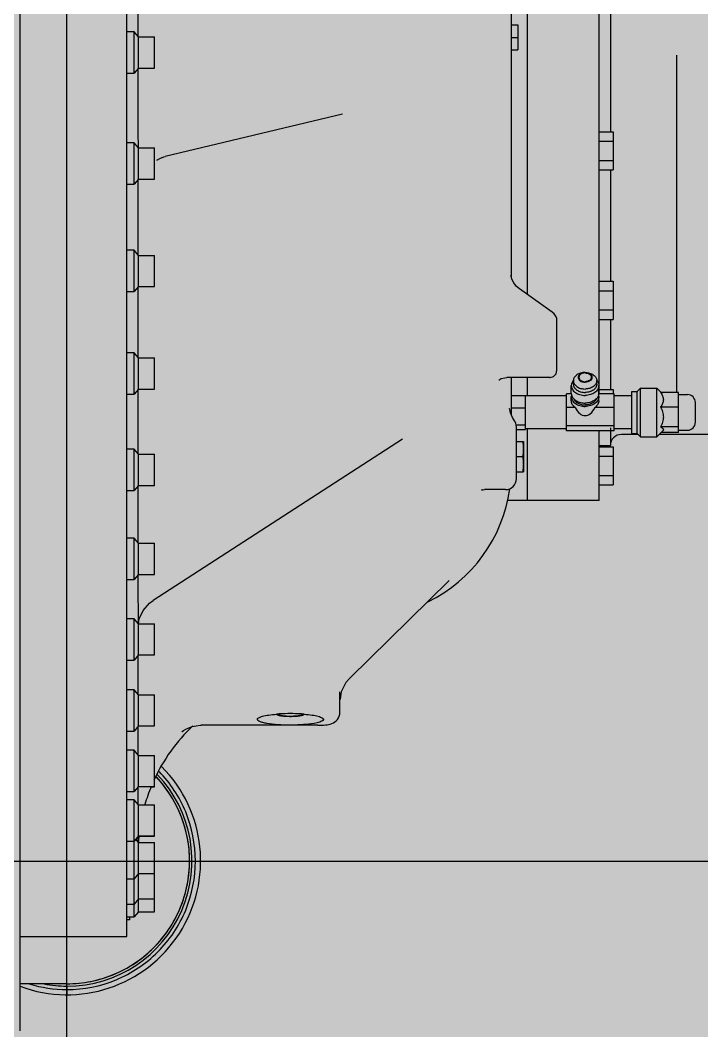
# Model space of a CAD drawing. Header units: millimetres. Extents: x -18489 to 17339, y -1599 to 10961.
# Drawn here: x -16770.5 to -16731.3, y 2439.8 to 2497.9 of the extents above; entities that cross this region are included whole.
import ezdxf

# ---------------------------------------------------------------- set-up
doc = ezdxf.new("R2010")
doc.units = ezdxf.units.MM
for name, color, linetype in [('188K-SM-03-F10-MECH-EQ-Y2257103$0$0 Xref', 8, 'Continuous'), ('188K-SM-03-F10-MECH-EQ-Y2257103$0$M-EQU-FOUNDATION', 8, 'Continuous'), ('188K-SM-03-F10-MECH-EQ-Y2257103$0$Micron CUP L10 HVAC EQU$0$M-MECH-EQU', 136, 'Continuous'), ('188K-SM-03-F10-MECH-EQ-Y2257103$0$Micron CUP L10 HVAC EQU$0$M-PHASE1 AREA', 252, 'Continuous')]:
    doc.layers.add(name, color=color, linetype=linetype)
pattern_1 = [(50, (4473.52, 709.2), (54.6554, -4.78173), [5.715, -62.865]), (355, (4473.52, 709.2), (-10.57303, 57.31705), [4.572, -50.29218]), (100.45144, (4478.076, 708.8), (44.08237, 52.53533), [4.857, -53.42707]), (46.1842, (4473.52, 724.44), (81.32371, -12.6127), [8.5725, -94.2975]), (96.63556, (4480.3, 723.39), (71.22124, 74.22784), [7.2855, -80.14068]), (351.18415, (4473.52, 724.44), (71.22124, 74.22784), [6.858, -75.43792]), (21, (4481.14, 720.63), (45.48432, -30.67956), [5.715, -62.865]), (326, (4481.14, 720.63), (18.54061, 55.25639), [4.572, -50.292]), (71.45144, (4484.93, 718.07), (64.02493, 24.57683), [4.857, -53.42698]), (37.5, (4473.521, 709.2), (0.926581, 25.366512), [0, -49.6824, 0, -51.054, 0, -50.4825]), (7.5, (4473.52, 709.2), (20.0459, 30.054172), [0, -29.1084, 0, -48.5394, 0, -19.2405]), (327.5, (4456.529, 709.2), (40.677179, -1.718623), [0, -19.05, 0, -59.436, 0, -78.867]), (317.5, (4448.91, 709.2), (44.438754, 7.62795), [0, -24.765, 0, -39.4716, 0, -56.007])]

# ---------------------------------------------------------------- blocks, each defined once
blk = doc.blocks.new('188K-SM-03-F10-MECH-EQ-Y2257103$0$Micron CUP L10 HVAC EQU$0$A$C0c53ceb0')
at = {"layer": '188K-SM-03-F10-MECH-EQ-Y2257103$0$Micron CUP L10 HVAC EQU$0$M-PHASE1 AREA'}
for p, q in [((-6246.39325, 14421.94945), (-6246.39325, 17666.53668)), ((-6273.28891, 15223.37491), (-6273.28891, 16544.13405)), ((-6211.8856, 15277.66761), (-6211.8856, 16489.24129)), ((-5990.88441, 15956.4026), (-5990.88441, 15657.17628)), ((-5981.4963, 15647.4146), (-5981.4963, 15956.4026)), ((-5940.13787, 15589.58778), (-5940.13787, 15956.4026)), ((-6205.54228, 15841.57741), (-6205.54228, 15795.32177)), ((-5933.79455, 15819.38662), (-5933.79455, 15740.3749)), ((-5990.88441, 15801.77789), (-5987.0023, 15801.77789)), ((-5987.0023, 15801.77789), (-5987.0023, 15787.51811)), ((-6207.67364, 15797.82988), (-6211.8856, 15797.82988)), ((-6205.16168, 15794.8739), (-6207.67364, 15797.82988)), ((-6207.67364, 15774.02975), (-6207.67364, 15797.82988)), ((-6205.16168, 15794.8739), (-6196.02731, 15794.8739)), ((-6205.16168, 15776.98574), (-6205.16168, 15794.8739)), ((-6196.02731, 15776.98574), (-6196.02731, 15794.8739)), ((-5990.88441, 15794.648), (-5987.0023, 15794.648)), ((-5990.88441, 15787.51811), (-5987.0023, 15787.51811)), ((-5895.73465, 15784.4195), (-5895.73465, 15590.43678)), ((-6211.8856, 15774.02975), (-6207.67364, 15774.02975)), ((-6205.16168, 15776.98574), (-6207.67364, 15774.02975)), ((-6205.54228, 15776.53786), (-6205.54228, 15740.10263)), ((-6205.16168, 15776.98574), (-6196.02731, 15776.98574)), ((-6087.87259, 15750.53003), (-6189.87868, 15726.08857)), ((-6205.54228, 15740.11771), (-6205.40219, 15731.34396)), ((-5940.13787, 15740.3749), (-5932.22141, 15740.3749)), ((-5932.22141, 15740.3749), (-5932.22141, 15718.401)), ((-6207.67364, 15734.01693), (-6211.8856, 15734.01693)), ((-6205.16168, 15731.06094), (-6207.67364, 15734.01693)), ((-6207.67364, 15710.2168), (-6207.67364, 15734.01693)), ((-5940.13787, 15734.88142), (-5932.22141, 15734.88142)), ((-6205.16168, 15731.06094), (-6196.02731, 15731.06094)), ((-6205.16168, 15713.17278), (-6205.16168, 15731.06094)), ((-6196.02731, 15713.17278), (-6196.02731, 15731.06094)), ((-6193.02227, 15725.00232), (-6190.69252, 15725.87236)), ((-6190.69252, 15725.87236), (-6189.87591, 15726.08917)), ((-6194.65292, 15724.11029), (-6194.34807, 15724.30291)), ((-6194.56804, 15724.17027), (-6194.65292, 15724.11029)), ((-6194.34807, 15724.30291), (-6193.02227, 15725.00232)), ((-5940.13787, 15723.89447), (-5932.22141, 15723.89447)), ((-5940.13787, 15718.401), (-5932.22141, 15718.401)), ((-5933.79455, 15718.401), (-5933.79455, 15654.461)), ((-6211.8856, 15710.2168), (-6207.67364, 15710.2168)), ((-6205.16168, 15713.17278), (-6207.67364, 15710.2168)), ((-6205.54228, 15712.72491), (-6205.54228, 15669.72504)), ((-6205.16168, 15713.17278), (-6196.02731, 15713.17278)), ((-6207.67364, 15672.23315), (-6211.8856, 15672.23315)), ((-6205.16168, 15669.27717), (-6207.67364, 15672.23315)), ((-6207.67364, 15648.43302), (-6207.67364, 15672.23315)), ((-6205.16168, 15669.27717), (-6196.02731, 15669.27717)), ((-6205.16168, 15651.38901), (-6205.16168, 15669.27717)), ((-6196.02731, 15651.38901), (-6196.02731, 15669.27717)), ((-5990.92441, 15657.312), (-5991.00579, 15657.76254)), ((-5990.43035, 15655.63574), (-5990.92441, 15657.312)), ((-6205.16168, 15651.38901), (-6207.67364, 15648.43302)), ((-6205.54228, 15650.94113), (-6205.54228, 15610.74752)), ((-6205.16168, 15651.38901), (-6196.02731, 15651.38901)), ((-5989.3725, 15653.52146), (-5990.43035, 15655.63574)), ((-5987.74312, 15651.4592), (-5989.3725, 15653.52146)), ((-5986.03495, 15650.0042), (-5987.74312, 15651.4592)), ((-5940.13787, 15654.461), (-5932.22141, 15654.461)), ((-5932.22141, 15654.461), (-5932.22141, 15632.4871)), ((-6211.8856, 15648.43302), (-6207.67364, 15648.43302)), ((-5967.17721, 15636.66976), (-5986.0353, 15650.00445)), ((-5940.13787, 15648.96753), (-5932.22141, 15648.96753)), ((-5940.13787, 15637.98058), (-5932.22141, 15637.98058)), ((-5964.49621, 15603.20647), (-5964.49621, 15631.49046)), ((-5940.13787, 15632.4871), (-5932.22141, 15632.4871)), ((-5933.79455, 15632.4871), (-5933.79455, 15592.06813)), ((-6207.67364, 15613.25563), (-6211.8856, 15613.25563)), ((-6205.16168, 15610.29965), (-6207.67364, 15613.25563)), ((-6207.67364, 15589.45551), (-6207.67364, 15613.25563)), ((-6205.16168, 15610.29965), (-6196.02731, 15610.29965)), ((-6205.16168, 15592.41149), (-6205.16168, 15610.29965)), ((-6196.02731, 15592.41149), (-6196.02731, 15610.29965)), ((-5997.94664, 15597.61336), (-5997.75497, 15597.76001)), ((-5997.75497, 15597.76001), (-5996.61999, 15598.38139)), ((-5996.61999, 15598.38139), (-5994.4229, 15598.94945)), ((-5994.4229, 15598.94945), (-5993.30904, 15599.01616)), ((-5968.68651, 15599.01615), (-5993.30932, 15599.01615)), ((-5990.88441, 15599.01615), (-5990.88441, 15577.91642)), ((-5981.4963, 15588.37922), (-5981.4963, 15599.01615)), ((-5968.69018, 15599.01615), (-5968.37835, 15599.02614)), ((-5968.37835, 15599.02614), (-5966.45252, 15599.62009)), ((-5966.45252, 15599.62009), (-5965.03408, 15601.08586)), ((-5965.03408, 15601.08586), (-5964.49622, 15603.20633)), ((-6205.16168, 15592.41149), (-6207.67364, 15589.45551)), ((-6205.54228, 15592.41149), (-6205.54228, 15555.31804)), ((-6205.16168, 15592.41149), (-6196.02731, 15592.41149)), ((-5997.86407, 15597.70668), (-5997.94664, 15597.61336)), ((-5956.26258, 15589.95789), (-5956.26258, 15594.3691)), ((-5955.07004, 15595.21236), (-5955.07004, 15597.1949)), ((-5941.59683, 15595.21236), (-5941.59683, 15597.1949)), ((-5940.40429, 15589.95789), (-5940.40429, 15594.3691)), ((-5940.13787, 15592.06813), (-5932.22141, 15592.06813)), ((-5932.22141, 15592.06813), (-5932.22141, 15589.58778)), ((-5918.39298, 15591.0275), (-5916.48998, 15592.9305)), ((-5916.48998, 15592.9305), (-5906.975, 15592.9305)), ((-5916.48998, 15565.0199), (-5916.48998, 15592.9305)), ((-5906.975, 15592.9305), (-5904.48129, 15590.43678)), ((-5906.975, 15565.0199), (-5906.975, 15592.9305)), ((-6211.8856, 15589.45551), (-6207.67364, 15589.45551)), ((-5990.88441, 15588.71047), (-5982.56198, 15588.71047)), ((-5982.56198, 15569.23993), (-5982.56198, 15588.71047)), ((-5958.99021, 15588.49017), (-5982.56198, 15588.49017)), ((-5956.20361, 15589.58778), (-5958.99021, 15589.58778)), ((-5958.99021, 15568.36262), (-5958.99021, 15589.58778)), ((-5956.26258, 15585.7033), (-5956.26258, 15588.03571)), ((-5931.58708, 15589.58778), (-5940.46327, 15589.58778)), ((-5940.40429, 15585.7033), (-5940.40429, 15588.03571)), ((-5931.58708, 15568.36262), (-5931.58708, 15589.58778)), ((-5921.43777, 15588.49017), (-5931.58708, 15588.49017)), ((-5921.43777, 15591.0275), (-5918.39298, 15591.0275)), ((-5921.43777, 15566.92289), (-5921.43777, 15591.0275)), ((-5918.39298, 15566.92289), (-5918.39298, 15591.0275)), ((-5894.5421, 15590.43678), (-5904.88561, 15590.43678)), ((-5894.5421, 15567.51361), (-5894.5421, 15590.43678)), ((-5894.5421, 15589.25137), (-5889.46745, 15589.25137)), ((-5991.66702, 15580.55029), (-5991.76852, 15581.24602)), ((-5991.19233, 15578.65725), (-5991.66702, 15580.55029)), ((-5990.88441, 15581.58376), (-5982.56198, 15581.58376)), ((-5954.05123, 15581.81883), (-5958.99021, 15581.81883)), ((-5931.58708, 15581.81883), (-5942.61565, 15581.81883)), ((-5894.5421, 15582.04632), (-5904.88561, 15582.04632)), ((-5884.90026, 15573.26621), (-5884.90026, 15584.68418)), ((-5990.0845, 15575.99186), (-5991.19233, 15578.65725)), ((-5988.94776, 15574.08945), (-5990.0845, 15575.99186)), ((-5988.23164, 15572.70268), (-5988.94756, 15574.08907)), ((-5987.83962, 15570.50711), (-5988.23164, 15572.70268)), ((-5988.07912, 15571.84848), (-5982.56198, 15571.84848)), ((-5987.83962, 15540.91689), (-5987.83962, 15570.50443)), ((-5987.83962, 15569.23993), (-5982.56198, 15569.23993)), ((-5958.99021, 15569.46022), (-5982.56198, 15569.46022)), ((-5981.4963, 15528.22866), (-5981.4963, 15569.46022)), ((-5931.58708, 15571.20625), (-5958.99021, 15571.20625)), ((-5933.79455, 15570.09423), (-5933.79455, 15559.94524)), ((-5921.43777, 15569.46022), (-5931.58708, 15569.46022)), ((-5894.5421, 15570.58474), (-5904.88561, 15570.58474)), ((-5894.5421, 15568.69902), (-5889.46745, 15568.69902)), ((-6053.34788, 15563.51266), (-6196.8382, 15470.81706)), ((-5931.58708, 15568.36262), (-5958.99021, 15568.36262)), ((-5940.13787, 15528.22866), (-5940.13787, 15568.36262)), ((-5917.75864, 15566.28856), (-5927.45123, 15566.28856)), ((-5921.43777, 15566.92289), (-5918.39298, 15566.92289)), ((-5918.39298, 15566.92289), (-5916.48998, 15565.0199)), ((-5916.48998, 15565.0199), (-5906.975, 15565.0199)), ((-5906.975, 15565.0199), (-5903.65838, 15568.33652)), ((-5789.67437, 15566.28856), (-5905.70634, 15566.28856)), ((-5894.5421, 15567.51361), (-5904.48129, 15567.51361)), ((-6207.67364, 15557.82614), (-6211.8856, 15557.82614)), ((-6205.16168, 15554.87016), (-6207.67364, 15557.82614)), ((-6207.67364, 15534.02602), (-6207.67364, 15557.82614)), ((-5987.83962, 15562.32399), (-5983.85602, 15562.32399)), ((-5983.85602, 15562.32399), (-5983.85602, 15544.87987)), ((-5940.13787, 15559.26049), (-5932.22141, 15559.26049)), ((-5939.37667, 15559.94524), (-5933.79455, 15559.94524)), ((-5932.22141, 15559.26049), (-5932.22141, 15537.28659)), ((-6205.16168, 15554.87016), (-6196.02731, 15554.87016)), ((-6205.16168, 15536.982), (-6205.16168, 15554.87016)), ((-6196.02731, 15536.982), (-6196.02731, 15554.87016)), ((-5987.83962, 15553.60193), (-5984.21756, 15553.60193)), ((-5940.13787, 15553.76701), (-5932.22141, 15553.76701)), ((-5987.83962, 15544.87987), (-5983.85602, 15544.87987)), ((-5940.13787, 15542.78007), (-5932.22141, 15542.78007)), ((-6211.8856, 15534.02602), (-6207.67364, 15534.02602)), ((-6205.16168, 15536.982), (-6207.67364, 15534.02602)), ((-6205.54228, 15536.982), (-6205.54228, 15504.13373)), ((-6205.16168, 15536.982), (-6196.02731, 15536.982)), ((-6007.55104, 15534.5325), (-6007.86738, 15534.39297)), ((-6007.86738, 15534.39297), (-6007.24278, 15534.51329)), ((-6007.24278, 15534.51329), (-6006.25489, 15534.5719)), ((-5994.18294, 15534.57197), (-6006.25493, 15534.57197)), ((-5940.13787, 15537.28659), (-5932.22141, 15537.28659)), ((-5992.89825, 15528.48239), (-5981.4963, 15528.48239)), ((-5940.13787, 15528.22866), (-5981.4963, 15528.22866)), ((-6207.67364, 15506.64184), (-6211.8856, 15506.64184)), ((-6205.16168, 15503.68585), (-6207.67364, 15506.64184)), ((-6207.67364, 15482.84171), (-6207.67364, 15506.64184)), ((-6205.16168, 15503.68585), (-6196.02731, 15503.68585)), ((-6205.16168, 15485.79769), (-6205.16168, 15503.68585)), ((-6196.02731, 15485.79769), (-6196.02731, 15503.68585)), ((-6211.8856, 15482.84171), (-6207.67364, 15482.84171)), ((-6205.16168, 15485.79769), (-6207.67364, 15482.84171)), ((-6205.54228, 15485.79769), (-6205.54228, 15472.52168)), ((-6205.16168, 15485.79769), (-6196.02731, 15485.79769)), ((-6026.56683, 15482.37342), (-6083.65515, 15426.15241)), ((-6026.57391, 15482.36645), (-6026.56684, 15482.37341)), ((-6205.54228, 15472.53237), (-6205.39809, 15466.07775)), ((-6198.9286, 15469.25356), (-6196.8387, 15470.81674)), ((-6204.7668, 15460.20969), (-6202.50175, 15465.15108)), ((-6202.50175, 15465.15108), (-6198.9286, 15469.25356)), ((-6207.67364, 15460.34647), (-6211.8856, 15460.34647)), ((-6205.16168, 15457.39048), (-6207.67364, 15460.34647)), ((-6207.67364, 15436.54634), (-6207.67364, 15460.34647)), ((-6205.4534, 15458.92202), (-6205.49388, 15457.7814)), ((-6205.39809, 15461.75228), (-6205.4534, 15458.92202)), ((-6205.17319, 15457.39214), (-6204.7668, 15460.20969)), ((-6205.16168, 15457.39048), (-6196.02731, 15457.39048)), ((-6205.16168, 15439.50232), (-6205.16168, 15457.39048)), ((-6196.02731, 15439.50232), (-6196.02731, 15457.39048)), ((-6211.8856, 15436.54634), (-6207.67364, 15436.54634)), ((-6205.16168, 15439.50232), (-6207.67364, 15436.54634)), ((-6205.54228, 15439.50232), (-6205.54228, 15417.01419)), ((-6205.16168, 15439.50232), (-6196.02731, 15439.50232)), ((-6088.41364, 15418.43516), (-6085.71173, 15423.7602)), ((-6085.71173, 15423.7602), (-6083.65582, 15426.1518)), ((-6207.67364, 15419.5223), (-6211.8856, 15419.5223)), ((-6205.16168, 15416.56632), (-6207.67364, 15419.5223)), ((-6207.67364, 15395.72218), (-6207.67364, 15419.5223)), ((-6089.3327, 15406.48335), (-6089.3327, 15418.19931)), ((-6089.1214, 15413.93507), (-6088.41364, 15418.43516)), ((-6205.16168, 15416.56632), (-6196.02731, 15416.56632)), ((-6205.16168, 15398.67816), (-6205.16168, 15416.56632)), ((-6196.02731, 15398.67816), (-6196.02731, 15416.56632)), ((-6211.8856, 15395.72218), (-6207.67364, 15395.72218)), ((-6205.16168, 15398.67816), (-6207.67364, 15395.72218)), ((-6205.54228, 15398.67816), (-6205.54228, 15382.17469)), ((-6205.16168, 15398.67816), (-6196.02731, 15398.67816)), ((-6180.21621, 15395.3449), (-6180.16704, 15395.38457)), ((-6180.16704, 15395.38457), (-6179.37269, 15395.97175)), ((-6179.37269, 15395.97175), (-6177.93864, 15396.84482)), ((-6177.93864, 15396.84482), (-6176.22365, 15397.65774)), ((-6176.22365, 15397.65774), (-6174.29346, 15398.32617)), ((-6174.29346, 15398.32617), (-6172.09768, 15398.81016)), ((-6172.09768, 15398.81016), (-6169.56081, 15399.03469)), ((-6169.56081, 15399.03469), (-6169.18113, 15399.03854)), ((-6102.01934, 15399.03853), (-6169.18007, 15399.03853)), ((-6207.67364, 15384.6828), (-6211.8856, 15384.6828)), ((-6205.16168, 15381.72682), (-6207.67364, 15384.6828)), ((-6207.67364, 15360.88268), (-6207.67364, 15384.6828)), ((-6205.16168, 15381.72682), (-6196.02731, 15381.72682)), ((-6205.16168, 15363.83866), (-6205.16168, 15381.72682)), ((-6196.02731, 15363.66621), (-6196.02731, 15381.72682)), ((-6211.8856, 15360.88268), (-6207.67364, 15360.88268)), ((-6205.16168, 15363.83866), (-6207.67364, 15360.88268)), ((-6205.54228, 15363.83866), (-6205.54228, 15353.75804)), ((-6205.16168, 15363.83866), (-6196.02731, 15363.83866)), ((-6197.84078, 15363.66621), (-6196.02731, 15363.66621)), ((-6207.67364, 15356.26615), (-6211.8856, 15356.26615)), ((-6205.16168, 15353.31017), (-6207.67364, 15356.26615)), ((-6207.67364, 15296.2456), (-6207.67364, 15356.26615)), ((-6205.16168, 15353.31017), (-6196.02731, 15353.31017)), ((-6205.16168, 15335.42201), (-6205.16168, 15353.31017)), ((-6196.02731, 15335.28558), (-6196.02731, 15353.31017)), ((-6211.8856, 15332.46602), (-6207.67364, 15332.46602)), ((-6205.16168, 15335.42201), (-6207.67364, 15332.46602)), ((-6205.16168, 15331.67377), (-6206.75428, 15333.54789)), ((-6205.54228, 15335.42201), (-6205.54228, 15332.12164)), ((-6205.16168, 15335.42201), (-6196.02731, 15335.42201)), ((-6205.16168, 15335.28558), (-6196.02731, 15335.28558)), ((-6205.16168, 15331.67377), (-6196.02731, 15331.67377)), ((-6205.16168, 15291.83338), (-6205.16168, 15331.67377)), ((-6196.02731, 15291.83338), (-6196.02731, 15331.67377)), ((-8809.19869, 15321.00495), (-3683.5878, 15321.00495)), ((-6205.16168, 15313.78561), (-6207.67364, 15310.82962)), ((-6205.16168, 15313.78561), (-6196.02731, 15313.78561)), ((-6211.8856, 15310.82962), (-6207.67364, 15310.82962)), ((-6211.8856, 15296.2456), (-6207.67364, 15296.2456)), ((-6205.16168, 15299.20159), (-6207.67364, 15296.2456)), ((-6207.67364, 15288.8774), (-6207.67364, 15296.24349)), ((-6205.16168, 15299.20159), (-6196.02731, 15299.20159)), ((-6205.16168, 15291.85337), (-6207.67364, 15288.89739)), ((-6205.16168, 15291.83338), (-6207.66377, 15288.88901)), ((-6205.16168, 15291.85337), (-6196.02731, 15291.85337)), ((-6205.16168, 15291.83338), (-6196.02731, 15291.83338)), ((-6211.8856, 15288.89739), (-6207.67364, 15288.89739)), ((-6210.28708, 15287.18258), (-6211.8856, 15287.18258)), ((-6210.28708, 15287.18258), (-6210.28708, 15288.89739)), ((-6210.28708, 15288.8774), (-6207.67364, 15288.8774)), ((-6273.28891, 15277.66761), (-6211.8856, 15277.66761)), ((-6246.4323, 15250.4292), (-6273.28891, 15250.4292)), ((-6246.4432, 15249.08074), (-6246.44666, 15244.086)), ((-6246.39325, 15244.08598), (-6246.39325, 15249.08072))]:
    blk.add_line(p, q, dxfattribs=at)
for centre, radius, start, end in [((-5970.83532, 15631.49207), 6.33911, 359.98543973, 54.83426575), ((-5950.81218, 15593.58739), 5.66639, 139.16501007, 139.85080892), ((-5951.71237, 15597.19489), 3.35766, 178.64061688, 179.99973161), ((-5944.9545, 15597.19489), 3.35766, 0.00026839, 1.35938312), ((-5945.8547, 15593.58739), 5.66639, 40.14919108, 40.83498994), ((-5952.29194, 15589.95837), 3.97064, 180.00681859, 185.38367769), ((-5952.22425, 15588.03019), 4.03834, 166.08857706, 179.92159886), ((-5952.1961, 15589.96938), 4.06709, 185.41145339, 193.89757405), ((-5944.47077, 15589.96938), 4.06709, 346.10242595, 354.58854661), ((-5944.44262, 15588.03019), 4.03834, 0.07840114, 13.91142294), ((-5944.37493, 15589.95837), 3.97064, 354.61632231, 359.99318141), ((-5889.46745, 15584.68418), 4.56719, 0, 90), ((-5889.46745, 15573.26621), 4.56719, 270, 0), ((-5927.45123, 15559.94524), 6.34332, 90, 180), ((-5939.37667, 15559.18405), 0.7612, 90, 180), ((-5994.18294, 15540.91529), 6.34332, 270, 0), ((-6076.1386, 15546.64404), 85.25419, 296, 352.13377664), ((-4201.93828, 15463.91474), 2003.46095, 179.93930709, 180.06069308), ((-6119.01152, 15320.0434), 85.66994, 93.91800898, 94.60240632), ((-6118.62633, 15314.43241), 91.29414, 93.22383676, 93.9185756), ((-6117.9584, 15301.69169), 104.05227, 89.95713091, 93.19651214), ((-6117.87763, 15443.33017), 38.97271, 267.7291923, 272.2708077), ((-6117.86266, 15299.30149), 106.44244, 86.83986747, 90.00648948), ((-6117.12894, 15314.43241), 91.29414, 86.0814244, 86.77616324), ((-6116.74374, 15320.0434), 85.66994, 85.39759368, 86.08199102), ((-6104.0492, 15325.25575), 101.49308, 133.62032441, 155.4410261), ((-6246.39325, 15321.00495), 76.91897, 249.52357114, 44.94230081), ((-6246.39325, 15321.00495), 70.57575, 269.96834303, 43.20917748), ((-6246.39325, 15321.00495), 71.92423, 270, 43.52705063), ((-6104.0492, 15325.25575), 101.49308, 157.61625142, 163.88222477), ((-6104.0492, 15325.25575), 101.49308, 174.25743841, 176.36731486), ((-6246.33201, 15321.41395), 74.33094, 252.9541782, 269.91322984), ((-6246.39325, 15321.00495), 71.92423, 259.42711874, 269.96021126)]:
    blk.add_arc(centre, radius, start, end, dxfattribs=at)
blk.add_ellipse((-5948.33344, 15592.43141), major_axis=(0, 15.31794), ratio=0.51763809, start_param=2.336189153, end_param=3.946996154, dxfattribs=at)
for points, knots in [([(-5948.33344, 15601.9584), (-5949.1923, 15601.9584), (-5950.85805, 15601.73684), (-5952.74073, 15600.89617), (-5953.90465, 15599.92605), (-5954.54778, 15599.11096), (-5954.95768, 15598.21697), (-5955.06174, 15597.58441), (-5955.06909, 15597.27454)], [0, 0, 0, 0, 0.28658128, 0.553050067, 0.675143239, 0.789196022, 0.896578228, 1, 1, 1, 1]), ([(-5948.33344, 15601.9584), (-5948.84336, 15601.9584), (-5949.83281, 15601.82429), (-5951.12861, 15601.24172), (-5951.91842, 15600.45158), (-5952.23826, 15599.71915), (-5952.31789, 15599.15951), (-5952.23826, 15598.59987), (-5951.91842, 15597.86744), (-5951.12861, 15597.0773), (-5949.83281, 15596.49473), (-5948.84336, 15596.36062), (-5948.33344, 15596.36062)], [0, 0, 0, 0, 0.14372588, 0.277152805, 0.39452528, 0.448202845, 0.5, 0.551797155, 0.60547472, 0.722847195, 0.85627412, 1, 1, 1, 1]), ([(-5948.33344, 15601.68031), (-5948.79269, 15601.68031), (-5949.68282, 15601.56072), (-5950.6868, 15601.10678), (-5951.303, 15600.58344), (-5951.64012, 15600.14442), (-5951.85032, 15599.66377), (-5951.89838, 15599.32502), (-5951.89838, 15599.15951)], [0, 0, 0, 0, 0.287070636, 0.553570676, 0.675504272, 0.789330251, 0.896543042, 1, 1, 1, 1]), ([(-5951.89838, 15599.15951), (-5951.89838, 15598.994), (-5951.85032, 15598.65525), (-5951.64012, 15598.1746), (-5951.303, 15597.73558), (-5950.6868, 15597.21224), (-5949.68282, 15596.7583), (-5948.79269, 15596.63871), (-5948.33344, 15596.63871)], [0, 0, 0, 0, 0.103456958, 0.210669749, 0.324495729, 0.446429324, 0.712929363, 1, 1, 1, 1]), ([(-5948.33344, 15601.9584), (-5947.47457, 15601.9584), (-5945.80883, 15601.73684), (-5943.92615, 15600.89617), (-5942.76222, 15599.92605), (-5942.11909, 15599.11096), (-5941.70919, 15598.21697), (-5941.60513, 15597.58441), (-5941.59778, 15597.27454)], [0, 0, 0, 0, 0.28658128, 0.553050067, 0.675143239, 0.789196022, 0.896578228, 1, 1, 1, 1]), ([(-5948.33344, 15601.9584), (-5947.82351, 15601.9584), (-5946.83406, 15601.82429), (-5945.53826, 15601.24172), (-5944.74846, 15600.45158), (-5944.42861, 15599.71915), (-5944.34898, 15599.15951), (-5944.42861, 15598.59987), (-5944.74846, 15597.86744), (-5945.53826, 15597.0773), (-5946.83406, 15596.49473), (-5947.82351, 15596.36062), (-5948.33344, 15596.36062)], [0, 0, 0, 0, 0.14372588, 0.277152805, 0.39452528, 0.448202845, 0.5, 0.551797155, 0.60547472, 0.722847195, 0.85627412, 1, 1, 1, 1]), ([(-5948.33344, 15601.68031), (-5947.87418, 15601.68031), (-5946.98406, 15601.56072), (-5945.98007, 15601.10678), (-5945.36387, 15600.58344), (-5945.02676, 15600.14442), (-5944.81655, 15599.66377), (-5944.76849, 15599.32502), (-5944.76849, 15599.15951)], [0, 0, 0, 0, 0.287070636, 0.553570676, 0.675504272, 0.789330251, 0.896543042, 1, 1, 1, 1]), ([(-5944.76849, 15599.15951), (-5944.76849, 15598.994), (-5944.81655, 15598.65525), (-5945.02676, 15598.1746), (-5945.36387, 15597.73558), (-5945.98007, 15597.21224), (-5946.98406, 15596.7583), (-5947.87418, 15596.63871), (-5948.33344, 15596.63871)], [0, 0, 0, 0, 0.103456958, 0.210669749, 0.324495729, 0.446429324, 0.712929363, 1, 1, 1, 1]), ([(-5955.14338, 15597.24096), (-5955.49041, 15596.82957), (-5956.05478, 15595.9264), (-5956.26258, 15594.87459), (-5956.26258, 15594.3691)], [0, 0, 0, 0, 0.515678245, 1, 1, 1, 1]), ([(-5956.26258, 15594.3691), (-5956.26258, 15594.00097), (-5956.15574, 15593.24752), (-5955.68824, 15592.17841), (-5954.93833, 15591.20201), (-5953.56771, 15590.03801), (-5951.33468, 15589.0283), (-5949.35487, 15588.76235), (-5948.33344, 15588.76235)], [0, 0, 0, 0, 0.103456442, 0.210669765, 0.32449915, 0.446431376, 0.712943019, 1, 1, 1, 1]), ([(-5955.07004, 15597.1949), (-5955.07004, 15596.88214), (-5954.97927, 15596.24201), (-5954.58207, 15595.33369), (-5953.94495, 15594.50414), (-5952.78048, 15593.51521), (-5950.8833, 15592.65736), (-5949.20125, 15592.43141), (-5948.33344, 15592.43141)], [0, 0, 0, 0, 0.103456442, 0.210669765, 0.32449915, 0.446431376, 0.712943019, 1, 1, 1, 1]), ([(-5955.07004, 15595.21236), (-5955.07004, 15594.89959), (-5954.97927, 15594.25947), (-5954.58207, 15593.35115), (-5953.94495, 15592.5216), (-5952.78048, 15591.53266), (-5950.8833, 15590.67481), (-5949.20125, 15590.44886), (-5948.33344, 15590.44886)], [0, 0, 0, 0, 0.103456442, 0.210669765, 0.32449915, 0.446431376, 0.712943019, 1, 1, 1, 1]), ([(-5941.59683, 15597.1949), (-5941.59683, 15596.88214), (-5941.68761, 15596.24201), (-5942.0848, 15595.33369), (-5942.72192, 15594.50414), (-5943.88639, 15593.51521), (-5945.78358, 15592.65736), (-5947.46563, 15592.43141), (-5948.33344, 15592.43141)], [0, 0, 0, 0, 0.103456442, 0.210669765, 0.32449915, 0.446431376, 0.712943019, 1, 1, 1, 1]), ([(-5941.59683, 15595.21236), (-5941.59683, 15594.89959), (-5941.68761, 15594.25947), (-5942.0848, 15593.35115), (-5942.72192, 15592.5216), (-5943.88639, 15591.53266), (-5945.78358, 15590.67481), (-5947.46563, 15590.44886), (-5948.33344, 15590.44886)], [0, 0, 0, 0, 0.103456442, 0.210669765, 0.32449915, 0.446431376, 0.712943019, 1, 1, 1, 1]), ([(-5940.40429, 15594.3691), (-5940.40429, 15594.00097), (-5940.51113, 15593.24752), (-5940.97864, 15592.17841), (-5941.72855, 15591.20201), (-5943.09916, 15590.03801), (-5945.33219, 15589.0283), (-5947.312, 15588.76235), (-5948.33344, 15588.76235)], [0, 0, 0, 0, 0.103456442, 0.210669765, 0.32449915, 0.446431376, 0.712943019, 1, 1, 1, 1]), ([(-5941.52349, 15597.24096), (-5941.17646, 15596.82957), (-5940.61209, 15595.9264), (-5940.40429, 15594.87459), (-5940.40429, 15594.3691)], [0, 0, 0, 0, 0.515678245, 1, 1, 1, 1]), ([(-5956.26258, 15588.03571), (-5956.26258, 15587.66758), (-5956.15574, 15586.91414), (-5955.68824, 15585.84502), (-5954.93833, 15584.86862), (-5953.56771, 15583.70462), (-5951.33468, 15582.69491), (-5949.35487, 15582.42896), (-5948.33344, 15582.42896)], [0, 0, 0, 0, 0.103456442, 0.210669765, 0.32449915, 0.446431376, 0.712943019, 1, 1, 1, 1]), ([(-5956.14414, 15588.99252), (-5956.06337, 15588.66559), (-5955.81411, 15588.01352), (-5955.21865, 15587.1199), (-5954.41583, 15586.3166), (-5953.0717, 15585.37464), (-5951.02397, 15584.56541), (-5949.2454, 15584.35114), (-5948.33344, 15584.35114)], [0, 0, 0, 0, 0.104029122, 0.21335618, 0.329451805, 0.452802778, 0.718279104, 1, 1, 1, 1]), ([(-5954.81873, 15586.74681), (-5954.61316, 15586.22981), (-5953.92509, 15585.22906), (-5952.38774, 15584.13003), (-5950.46343, 15583.43047), (-5949.05356, 15583.27221), (-5948.33344, 15583.27221)], [0, 0, 0, 0, 0.21539931, 0.456374287, 0.72120373, 1, 1, 1, 1]), ([(-5940.52274, 15588.99252), (-5940.60351, 15588.66559), (-5940.85277, 15588.01352), (-5941.44822, 15587.1199), (-5942.25104, 15586.3166), (-5943.59517, 15585.37464), (-5945.6429, 15584.56541), (-5947.42147, 15584.35114), (-5948.33344, 15584.35114)], [0, 0, 0, 0, 0.104029122, 0.21335618, 0.329451805, 0.452802778, 0.718279104, 1, 1, 1, 1]), ([(-5940.40429, 15588.03571), (-5940.40429, 15587.66758), (-5940.51113, 15586.91414), (-5940.97864, 15585.84502), (-5941.72855, 15584.86862), (-5943.09916, 15583.70462), (-5945.33219, 15582.69491), (-5947.312, 15582.42896), (-5948.33344, 15582.42896)], [0, 0, 0, 0, 0.103456442, 0.210669765, 0.32449915, 0.446431376, 0.712943019, 1, 1, 1, 1]), ([(-5941.84814, 15586.74681), (-5942.05371, 15586.22981), (-5942.74178, 15585.22906), (-5944.27913, 15584.13003), (-5946.20344, 15583.43047), (-5947.61331, 15583.27221), (-5948.33344, 15583.27221)], [0, 0, 0, 0, 0.21539931, 0.456374287, 0.72120373, 1, 1, 1, 1]), ([(-5904.88561, 15590.43678), (-5904.65759, 15590.11431), (-5904.23303, 15589.45956), (-5903.71807, 15588.42514), (-5903.37688, 15587.34866), (-5903.25577, 15586.24155), (-5903.37688, 15585.13444), (-5903.71807, 15584.05796), (-5904.23303, 15583.02354), (-5904.65759, 15582.36879), (-5904.88561, 15582.04632)], [0, 0, 0, 0, 0.130062604, 0.256540354, 0.379456473, 0.499999999, 0.620543527, 0.743459646, 0.869937396, 1, 1, 1, 1]), ([(-5954.05123, 15581.81883), (-5954.38971, 15582.06795), (-5955.00448, 15582.60954), (-5955.71758, 15583.56737), (-5956.16137, 15584.61127), (-5956.26258, 15585.34461), (-5956.26258, 15585.7033)], [0, 0, 0, 0, 0.272346841, 0.527075147, 0.767557659, 1, 1, 1, 1]), ([(-5940.40429, 15585.7033), (-5940.40429, 15585.34461), (-5940.5055, 15584.61127), (-5940.94929, 15583.56737), (-5941.66239, 15582.60954), (-5942.27716, 15582.06795), (-5942.61565, 15581.81883)], [0, 0, 0, 0, 0.232442341, 0.472924853, 0.727653159, 1, 1, 1, 1]), ([(-5904.88561, 15582.04632), (-5904.42531, 15581.15709), (-5903.82494, 15579.76797), (-5903.37503, 15577.81395), (-5903.25633, 15576.31553), (-5903.37503, 15574.81711), (-5903.82494, 15572.86309), (-5904.42531, 15571.47396), (-5904.88561, 15570.58474)], [0, 0, 0, 0, 0.250384352, 0.375286291, 0.499999998, 0.624713707, 0.749615648, 1, 1, 1, 1]), ([(-5904.88561, 15570.58474), (-5904.72496, 15570.50158), (-5904.42253, 15570.33565), (-5904.0119, 15570.06965), (-5903.67732, 15569.7966), (-5903.43225, 15569.51404), (-5903.2931, 15569.21334), (-5903.29012, 15568.89779), (-5903.42422, 15568.59622), (-5903.57218, 15568.42276), (-5903.65839, 15568.33652)], [0, 0, 0, 0, 0.174117047, 0.331798464, 0.47033713, 0.588523319, 0.689240802, 0.782462266, 0.882625236, 1, 1, 1, 1]), ([(-5984.21756, 15562.32399), (-5984.10588, 15561.60208), (-5983.92305, 15560.15262), (-5983.85602, 15558.69223), (-5983.85602, 15557.96296)], [0, 0, 0, 0, 0.500418918, 1, 1, 1, 1]), ([(-5983.85602, 15557.96296), (-5983.85602, 15557.23369), (-5983.92305, 15555.77329), (-5984.10588, 15554.32383), (-5984.21756, 15553.60193)], [0, 0, 0, 0, 0.499581087, 1, 1, 1, 1]), ([(-5984.21756, 15553.60193), (-5984.10588, 15552.88002), (-5983.92305, 15551.43056), (-5983.85602, 15549.97017), (-5983.85602, 15549.2409)], [0, 0, 0, 0, 0.500418918, 1, 1, 1, 1]), ([(-5983.85602, 15549.2409), (-5983.85602, 15548.51162), (-5983.92305, 15547.05123), (-5984.10588, 15545.60177), (-5984.21756, 15544.87987)], [0, 0, 0, 0, 0.499581087, 1, 1, 1, 1]), ([(-6102.01934, 15399.03853), (-6100.57818, 15399.03853), (-6097.9022, 15399.17269), (-6093.9028, 15399.84586), (-6090.3421, 15402.13937), (-6089.3327, 15405.03575), (-6089.3327, 15406.48335)], [0, 0, 0, 0, 0.263363137, 0.489381211, 0.735460014, 1, 1, 1, 1]), ([(-6136.90758, 15402.43942), (-6136.90758, 15402.83943), (-6136.17484, 15403.40726), (-6135.12708, 15403.85593), (-6133.19712, 15404.45828), (-6130.0969, 15405.02043), (-6127.39601, 15405.31542), (-6125.88575, 15405.4371)], [0, 0, 0, 0, 0.102385632, 0.190903347, 0.306302825, 0.612182972, 1, 1, 1, 1]), ([(-6117.88054, 15399.1349), (-6120.30946, 15399.1349), (-6124.8095, 15399.27981), (-6130.09744, 15399.83633), (-6133.52407, 15400.51702), (-6135.28866, 15401.07457), (-6136.44052, 15401.59977), (-6136.90758, 15402.19248), (-6136.90758, 15402.43942)], [0, 0, 0, 0, 0.368842991, 0.683322095, 0.805774351, 0.899343976, 0.962501026, 1, 1, 1, 1]), ([(-6125.7549, 15405.40564), (-6125.72926, 15405.38549), (-6125.67797, 15405.34518), (-6125.60105, 15405.28472), (-6125.53694, 15405.23433), (-6125.49208, 15405.19906), (-6125.46643, 15405.17891), (-6125.44724, 15405.16379), (-6125.43106, 15405.1512), (-6125.41856, 15405.14111), (-6125.40975, 15405.13485), (-6125.40497, 15405.12974), (-6125.3919, 15405.12498), (-6125.37047, 15405.1166), (-6125.32658, 15405.09988), (-6125.26442, 15405.07598), (-6125.16465, 15405.03774), (-6125.06499, 15404.99949), (-6124.96526, 15404.96126), (-6124.89056, 15404.93256), (-6124.82799, 15404.9087), (-6124.77867, 15404.88951), (-6124.74616, 15404.87772), (-6124.72402, 15404.86783), (-6124.6968, 15404.86169), (-6124.67067, 15404.85542), (-6124.61784, 15404.84295), (-6124.53884, 15404.82422), (-6124.43336, 15404.79925), (-6124.29278, 15404.76597), (-6124.15216, 15404.73268), (-6124.01162, 15404.69939), (-6123.92361, 15404.6786), (-6123.85359, 15404.66192), (-6123.80001, 15404.64955), (-6123.75876, 15404.63879), (-6123.71178, 15404.63205), (-6123.66724, 15404.62499), (-6123.61072, 15404.61627), (-6123.52077, 15404.60225), (-6123.36313, 15404.57776), (-6123.13803, 15404.54276), (-6122.91298, 15404.50774), (-6122.73272, 15404.47977), (-6122.6318, 15404.46393), (-6122.56377, 15404.45355), (-6122.52021, 15404.4462), (-6122.45267, 15404.44015), (-6122.37468, 15404.43217), (-6122.26963, 15404.42177), (-6122.13868, 15404.40869), (-6121.92895, 15404.38781), (-6121.66689, 15404.36168), (-6121.40468, 15404.33563), (-6121.22139, 15404.31726), (-6121.12939, 15404.30825), (-6121.07739, 15404.30282), (-6121.01973, 15404.30019), (-6120.9496, 15404.29595), (-6120.83631, 15404.28969), (-6120.63854, 15404.2785), (-6120.35579, 15404.26263), (-6120.073, 15404.24678), (-6119.84705, 15404.23395), (-6119.67677, 15404.22477), (-6119.53747, 15404.21569), (-6119.41535, 15404.21431), (-6119.2951, 15404.21189), (-6119.14414, 15404.20923), (-6118.90296, 15404.20477), (-6118.48073, 15404.19707), (-6118.11888, 15404.19043), (-6117.87763, 15404.18601)], [0, 0, 0, 0, 0.03125, 0.0625, 0.09375, 0.109375, 0.1171875, 0.125, 0.1328125, 0.13671875, 0.140625, 0.142578125, 0.14453125, 0.1484375, 0.15625, 0.171875, 0.1875, 0.21875, 0.234375, 0.25, 0.265625, 0.2734375, 0.28125, 0.28515625, 0.2890625, 0.29296875, 0.296875, 0.3125, 0.328125, 0.34375, 0.375, 0.390625, 0.40625, 0.4140625, 0.421875, 0.4296875, 0.43359375, 0.4375, 0.4453125, 0.453125, 0.46875, 0.5, 0.53125, 0.546875, 0.5625, 0.56640625, 0.5703125, 0.578125, 0.5859375, 0.59375, 0.609375, 0.625, 0.65625, 0.6875, 0.703125, 0.7109375, 0.71484375, 0.71875, 0.7265625, 0.734375, 0.75, 0.78125, 0.8125, 0.828125, 0.84375, 0.859375, 0.8671875, 0.875, 0.890625, 0.90625, 0.9375, 1, 1, 1, 1]), ([(-6124.80608, 15405.49553), (-6124.77334, 15405.39628), (-6124.54289, 15405.2019), (-6124.29196, 15405.09859), (-6124.12999, 15405.04004)], [0, 0, 0, 0, 0.377670072, 1, 1, 1, 1]), ([(-6124.12999, 15405.04004), (-6123.5122, 15404.81674), (-6121.93162, 15404.55099), (-6120.35186, 15404.42495), (-6119.42184, 15404.38806)], [0, 0, 0, 0, 0.413755808, 1, 1, 1, 1]), ([(-6117.87763, 15404.18601), (-6117.64117, 15404.19025), (-6117.28659, 15404.19679), (-6116.81333, 15404.20482), (-6116.51858, 15404.21126), (-6116.28041, 15404.21318), (-6116.05088, 15404.22688), (-6115.76286, 15404.24249), (-6115.47523, 15404.25866), (-6115.24507, 15404.27148), (-6115.0724, 15404.28109), (-6114.92869, 15404.28916), (-6114.8133, 15404.29548), (-6114.74215, 15404.29974), (-6114.68301, 15404.30243), (-6114.63199, 15404.30773), (-6114.54127, 15404.31656), (-6114.36085, 15404.33454), (-6114.1026, 15404.36007), (-6113.79284, 15404.39074), (-6113.56071, 15404.4138), (-6113.40559, 15404.42907), (-6113.32871, 15404.4369), (-6113.26243, 15404.44279), (-6113.21851, 15404.45012), (-6113.17301, 15404.457), (-6113.11667, 15404.46575), (-6113.02622, 15404.47967), (-6112.86808, 15404.50407), (-6112.64209, 15404.5389), (-6112.41616, 15404.57374), (-6112.25793, 15404.59812), (-6112.16763, 15404.61207), (-6112.11092, 15404.62074), (-6112.06618, 15404.62778), (-6112.01913, 15404.63446), (-6111.97684, 15404.64542), (-6111.92224, 15404.65796), (-6111.85078, 15404.6749), (-6111.76099, 15404.69599), (-6111.61759, 15404.72979), (-6111.47411, 15404.76357), (-6111.33068, 15404.79736), (-6111.22303, 15404.8227), (-6111.1425, 15404.84172), (-6111.08849, 15404.85437), (-6111.06207, 15404.86074), (-6111.03814, 15404.8659), (-6111.02692, 15404.87068), (-6111.00806, 15404.8777), (-6110.98062, 15404.88828), (-6110.9312, 15404.90706), (-6110.86965, 15404.93054), (-6110.79569, 15404.95871), (-6110.69711, 15404.99627), (-6110.59855, 15405.03384), (-6110.49991, 15405.0714), (-6110.43844, 15405.09489), (-6110.39506, 15405.1113), (-6110.37385, 15405.11955), (-6110.36095, 15405.1242), (-6110.35589, 15405.12946), (-6110.34688, 15405.13582), (-6110.33397, 15405.14612), (-6110.31732, 15405.15896), (-6110.29755, 15405.17438), (-6110.27112, 15405.19494), (-6110.2249, 15405.23091), (-6110.15886, 15405.2823), (-6110.07961, 15405.34397), (-6110.02678, 15405.38509), (-6110.00036, 15405.40564)], [0, 0, 0, 0, 0.0625, 0.09375, 0.125, 0.140625, 0.15625, 0.1875, 0.21875, 0.234375, 0.25, 0.265625, 0.2734375, 0.28125, 0.28515625, 0.2890625, 0.296875, 0.3125, 0.34375, 0.375, 0.40625, 0.4140625, 0.421875, 0.4296875, 0.43359375, 0.4375, 0.4453125, 0.453125, 0.46875, 0.5, 0.53125, 0.546875, 0.5546875, 0.5625, 0.56640625, 0.5703125, 0.578125, 0.5859375, 0.59375, 0.609375, 0.625, 0.65625, 0.671875, 0.6875, 0.703125, 0.70703125, 0.7109375, 0.71484375, 0.716796875, 0.71875, 0.7265625, 0.734375, 0.75, 0.765625, 0.78125, 0.8125, 0.828125, 0.84375, 0.8515625, 0.85546875, 0.857421875, 0.859375, 0.86328125, 0.8671875, 0.875, 0.8828125, 0.890625, 0.90625, 0.9375, 0.96875, 1, 1, 1, 1]), ([(-6102.48139, 15400.49723), (-6104.69512, 15399.96833), (-6109.83739, 15399.3381), (-6114.99251, 15399.1349), (-6117.87472, 15399.1349)], [0, 0, 0, 0, 0.441242089, 1, 1, 1, 1]), ([(-6116.33343, 15404.38806), (-6115.64405, 15404.4154), (-6114.39377, 15404.49774), (-6112.72132, 15404.72986), (-6111.64096, 15405.00294), (-6111.01308, 15405.30183), (-6110.94918, 15405.49553)], [0, 0, 0, 0, 0.37053365, 0.676803945, 0.890457233, 1, 1, 1, 1]), ([(-6109.86952, 15405.4371), (-6108.35925, 15405.31542), (-6105.65836, 15405.02043), (-6102.55815, 15404.45828), (-6100.62818, 15403.85593), (-6099.58042, 15403.40726), (-6098.84768, 15402.83943), (-6098.84768, 15402.43942)], [0, 0, 0, 0, 0.387817028, 0.693697175, 0.809096653, 0.897614368, 1, 1, 1, 1]), ([(-6098.84768, 15402.43942), (-6098.84768, 15401.97878), (-6099.7724, 15401.3627), (-6101.01376, 15400.88494), (-6101.95585, 15400.6228), (-6102.48139, 15400.49723)], [0, 0, 0, 0, 0.325754754, 0.617885614, 1, 1, 1, 1]), ([(-6172.47326, 15321.00493), (-6172.58102, 15330.62051), (-6176.17763, 15349.68333), (-6186.90823, 15365.84612), (-6193.34753, 15372.48762)], [0, 0, 0, 0, 0.509687996, 1, 1, 1, 1]), ([(-6175.84566, 15321.00495), (-6175.84566, 15325.43066), (-6176.68298, 15334.30428), (-6180.40872, 15347.12674), (-6186.4667, 15359.026), (-6191.92847, 15366.06939), (-6194.95674, 15369.29657)], [0, 0, 0, 0, 0.250008001, 0.500001836, 0.75000308, 1, 1, 1, 1]), ([(-6246.4323, 15250.4292), (-6241.8202, 15250.4292), (-6232.57046, 15251.3389), (-6219.24868, 15255.38019), (-6206.96555, 15261.94315), (-6196.20018, 15270.77614), (-6187.3646, 15281.53952), (-6180.79933, 15293.82138), (-6176.75573, 15307.14272), (-6175.84566, 15316.39265), (-6175.84566, 15321.00495)], [0, 0, 0, 0, 0.124999372, 0.249998523, 0.374997326, 0.499997968, 0.624997385, 0.749997945, 0.874995117, 1, 1, 1, 1]), ([(-6246.39325, 15247.08302), (-6236.79591, 15247.08244), (-6217.35909, 15250.92189), (-6192.76774, 15267.37355), (-6176.3121, 15291.96546), (-6172.47099, 15311.40498), (-6172.47112, 15321.00495)], [0, 0, 0, 0, 0.249558444, 0.499965223, 0.750373005, 1, 1, 1, 1])]:
    blk.add_open_spline(points, degree=3, knots=knots, dxfattribs=at)
blk = doc.blocks.new('188K-SM-03-F10-MECH-EQ-Y2257103$0$Micron CUP L10 HVAC EQU')
at = {"layer": '188K-SM-03-F10-MECH-EQ-Y2257103$0$Micron CUP L10 HVAC EQU$0$M-MECH-EQU'}
blk.add_blockref('188K-SM-03-F10-MECH-EQ-Y2257103$0$Micron CUP L10 HVAC EQU$0$A$C0c53ceb0', (-206166.7, 2082.18), dxfattribs=at)
blk = doc.blocks.new('188K-SM-03-F10-MECH-EQ-Y2257103')
at = {"layer": '188K-SM-03-F10-MECH-EQ-Y2257103$0$M-EQU-FOUNDATION'}
h = blk.add_hatch(dxfattribs=at)
h.set_pattern_fill('AR-CONC', color=256, scale=0.3)
h.set_pattern_definition(pattern_1)
h.paths.add_polyline_path([(-17043.149, 4192.459), (-16393.149, 4192.459), (-16393.149, 1372.459), (-17043.149, 1372.459)], flags=16)
h.paths.add_polyline_path([(-17048.149, 4197.459), (-16388.149, 4197.459), (-16388.149, 1367.459), (-17048.149, 1367.459)])
h = blk.add_hatch(dxfattribs=at)
h.set_pattern_fill('AR-CONC', color=256, scale=0.3)
h.set_pattern_definition(pattern_1)
h.paths.add_polyline_path([(-17033.149, 4182.459), (-16403.149, 4182.459), (-16403.149, 1382.459), (-17033.149, 1382.459)])
at = {"layer": '188K-SM-03-F10-MECH-EQ-Y2257103$0$0 Xref', "xscale": 0.1, "yscale": 0.1, "zscale": 0.1}
blk.add_blockref('188K-SM-03-F10-MECH-EQ-Y2257103$0$Micron CUP L10 HVAC EQU', (4473.521, 709.199), dxfattribs=at)

msp = doc.modelspace()

# ---------------------------------------------------------------- block references
msp.add_blockref('188K-SM-03-F10-MECH-EQ-Y2257103', (0, 0))

doc.saveas('drawing.dxf')
